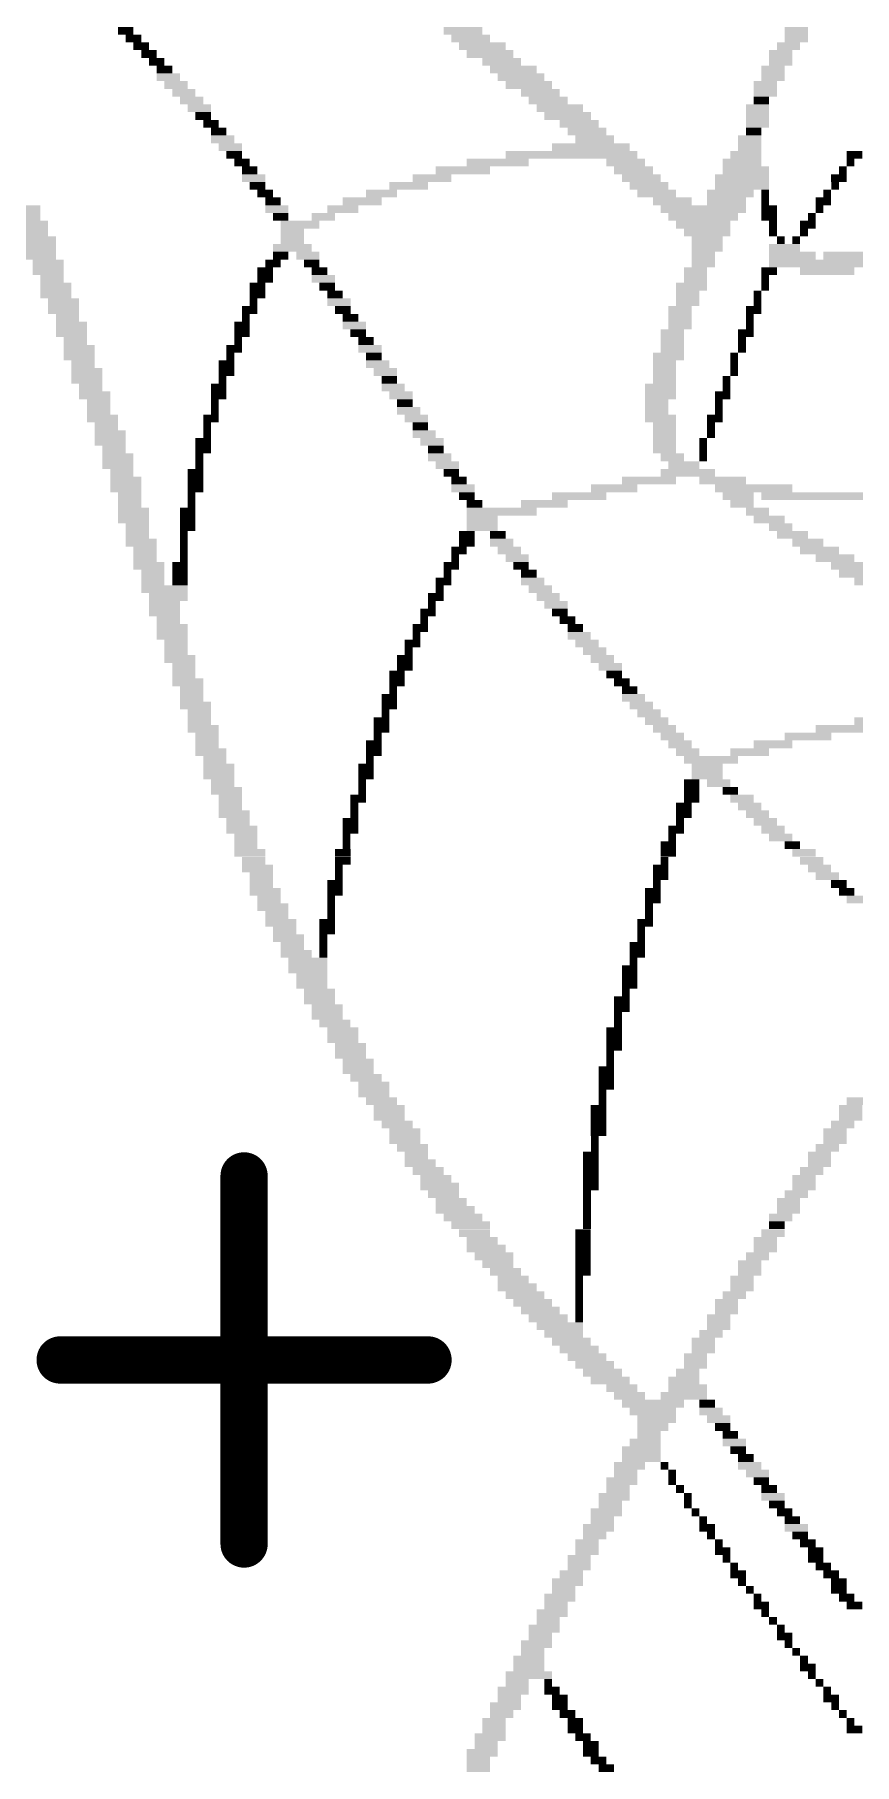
# Model space of a CAD drawing. Extents: x -0.16 to 1.66, y -0.01 to 1.46.
# Drawn here: x 0.8659 to 0.97, y 1.0005 to 1.22 of the extents above; entities that cross this region are included whole.
import ezdxf

# ---------------------------------------------------------------- set-up
doc = ezdxf.new("R2010")
doc.units = 0
doc.layers.add('21', color=253, linetype='CONTINUOUS')

# ---------------------------------------------------------------- blocks, each defined once
blk = doc.blocks.new('RECT')
blk.add_solid([(-0.5, -0.5), (0.5, -0.5), (-0.5, 0.5), (0.5, 0.5)])

msp = doc.modelspace()

# ---------------------------------------------------------------- linework, layer by layer
at = {"layer": '21', "const_width": 0.006}
for points in [[(0.892495, 1.075163), (0.892495, 1.028456)], [(0.869142, 1.051809), (0.915848, 1.051809)]]:
    msp.add_lwpolyline(points, dxfattribs=at)
at = {"layer": '21', "const_width": 0.003}
for points in [[(0.893995, 1.075163, 1), (0.890995, 1.075163)], [(0.869142, 1.053309, 1), (0.869142, 1.050309)], [(0.915848, 1.050309, 1), (0.915848, 1.053309)], [(0.890995, 1.028456, 1), (0.893995, 1.028456)]]:
    msp.add_lwpolyline(points, format="xyb", dxfattribs=at)

# ---------------------------------------------------------------- block references
at = {"layer": '21', "yscale": 0.000984}
for p, xscale in [((0.877461, 1.220472), 0.001969), ((0.920276, 1.220472), 0.004921), ((0.962598, 1.220472), 0.002953), ((0.878445, 1.219488), 0.001969), ((0.879429, 1.218504), 0.001969), ((0.92126, 1.219488), 0.004921), ((0.922736, 1.218504), 0.005906), ((0.961614, 1.218504), 0.002953), ((0.962598, 1.219488), 0.002953), ((0.880413, 1.21752), 0.001969), ((0.881398, 1.216535), 0.001969), ((0.882382, 1.215551), 0.001969), ((0.92372, 1.21752), 0.005906), ((0.925197, 1.216535), 0.004921), ((0.926673, 1.215551), 0.005906), ((0.959646, 1.215551), 0.002953), ((0.96063, 1.21752), 0.002953), ((0.96063, 1.216535), 0.002953), ((0.882874, 1.214567), 0.002953), ((0.883858, 1.213583), 0.002953), ((0.927657, 1.214567), 0.005906), ((0.928642, 1.213583), 0.005906), ((0.958661, 1.213583), 0.002953), ((0.959646, 1.214567), 0.002953), ((0.884843, 1.212598), 0.002953), ((0.885827, 1.211614), 0.002953), ((0.930118, 1.212598), 0.004921), ((0.931102, 1.211614), 0.004921), ((0.958661, 1.212598), 0.002953), ((0.958169, 1.211614), 0.001969), ((0.886811, 1.21063), 0.002953), ((0.887303, 1.209646), 0.001969), ((0.932579, 1.21063), 0.005906), ((0.933563, 1.209646), 0.005906), ((0.957677, 1.21063), 0.002953), ((0.957677, 1.209646), 0.002953), ((0.888287, 1.208661), 0.001969), ((0.889272, 1.207677), 0.001969), ((0.889764, 1.206693), 0.002953), ((0.935039, 1.208661), 0.004921), ((0.936024, 1.207677), 0.004921), ((0.937008, 1.206693), 0.004921), ((0.956693, 1.206693), 0.002953), ((0.957185, 1.207677), 0.001969), ((0.957677, 1.208661), 0.002953), ((0.890748, 1.205709), 0.002953), ((0.89124, 1.204724), 0.001969), ((0.934055, 1.204724), 0.016732), ((0.936516, 1.205709), 0.009843), ((0.956201, 1.204724), 0.003937), ((0.956693, 1.205709), 0.002953), ((0.96998, 1.204724), 0.001969), ((0.892224, 1.20374), 0.001969), ((0.893209, 1.202756), 0.001969), ((0.920276, 1.202756), 0.00689), ((0.924705, 1.20374), 0.007874), ((0.940945, 1.20374), 0.004921), ((0.941929, 1.202756), 0.004921), ((0.956201, 1.202756), 0.005906), ((0.955709, 1.20374), 0.004921), ((0.968504, 1.202756), 0.000984), ((0.969488, 1.20374), 0.000984), ((0.893701, 1.201772), 0.002953), ((0.894193, 1.200787), 0.001969), ((0.913386, 1.200787), 0.004921), ((0.916339, 1.201772), 0.004921), ((0.942913, 1.201772), 0.004921), ((0.943898, 1.200787), 0.004921), ((0.955709, 1.201772), 0.00689), ((0.955709, 1.200787), 0.00689), ((0.968012, 1.201772), 0.001969), ((0.96752, 1.200787), 0.000984), ((0.895177, 1.199803), 0.001969), ((0.896161, 1.198819), 0.001969), ((0.90748, 1.198819), 0.004921), ((0.909941, 1.199803), 0.003937), ((0.944882, 1.199803), 0.004921), ((0.94685, 1.198819), 0.004921), ((0.954232, 1.199803), 0.005906), ((0.95374, 1.198819), 0.004921), ((0.958661, 1.199803), 0.000984), ((0.958661, 1.198819), 0.000984), ((0.966043, 1.198819), 0.001969), ((0.966535, 1.199803), 0.000984), ((0.864665, 1.197835), 0.003937), ((0.864665, 1.19685), 0.003937), ((0.86565, 1.195866), 0.003937), ((0.896654, 1.197835), 0.002953), ((0.897146, 1.19685), 0.001969), ((0.899606, 1.195866), 0.004921), ((0.902559, 1.19685), 0.002953), ((0.90502, 1.197835), 0.003937), ((0.950787, 1.197835), 0.010827), ((0.950787, 1.19685), 0.008858), ((0.950787, 1.195866), 0.00689), ((0.959154, 1.197835), 0.001969), ((0.959154, 1.19685), 0.001969), ((0.959646, 1.195866), 0.000984), ((0.964075, 1.195866), 0.001969), ((0.964567, 1.19685), 0.000984), ((0.965551, 1.197835), 0.000984), ((0.86565, 1.194882), 0.003937), ((0.866634, 1.193898), 0.003937), ((0.898622, 1.194882), 0.002953), ((0.898622, 1.193898), 0.002953), ((0.95128, 1.194882), 0.005906), ((0.95128, 1.193898), 0.003937), ((0.959646, 1.194882), 0.000984), ((0.96063, 1.193898), 0.000984), ((0.962598, 1.193898), 0.000984), ((0.963583, 1.194882), 0.000984), ((0.866634, 1.192913), 0.003937), ((0.866634, 1.191929), 0.003937), ((0.897146, 1.191929), 0.001969), ((0.898622, 1.192913), 0.004921), ((0.900591, 1.191929), 0.002953), ((0.95128, 1.192913), 0.003937), ((0.950787, 1.191929), 0.002953), ((0.961122, 1.192913), 0.003937), ((0.962106, 1.191929), 0.005906), ((0.968996, 1.191929), 0.005906), ((0.867618, 1.190945), 0.003937), ((0.867618, 1.189961), 0.003937), ((0.895177, 1.189961), 0.001969), ((0.896161, 1.190945), 0.001969), ((0.901083, 1.190945), 0.001969), ((0.902067, 1.189961), 0.001969), ((0.949803, 1.189961), 0.002953), ((0.950787, 1.190945), 0.002953), ((0.959154, 1.189961), 0.001969), ((0.965551, 1.190945), 0.012795), ((0.966535, 1.189961), 0.00689), ((0.868602, 1.187992), 0.003937), ((0.868602, 1.187008), 0.003937), ((0.86811, 1.188976), 0.002953), ((0.894193, 1.187992), 0.001969), ((0.894193, 1.187008), 0.001969), ((0.895177, 1.188976), 0.001969), ((0.902559, 1.188976), 0.002953), ((0.903051, 1.187992), 0.001969), ((0.904035, 1.187008), 0.001969), ((0.949311, 1.187992), 0.003937), ((0.948819, 1.187008), 0.002953), ((0.949803, 1.188976), 0.002953), ((0.957677, 1.187008), 0.000984), ((0.958661, 1.188976), 0.000984), ((0.958661, 1.187992), 0.000984), ((0.869587, 1.186024), 0.003937), ((0.869587, 1.185039), 0.003937), ((0.893209, 1.185039), 0.001969), ((0.893701, 1.186024), 0.000984), ((0.904528, 1.186024), 0.002953), ((0.90502, 1.185039), 0.001969), ((0.947835, 1.185039), 0.002953), ((0.948819, 1.186024), 0.002953), ((0.957185, 1.185039), 0.001969), ((0.957677, 1.186024), 0.000984), ((0.870571, 1.183071), 0.003937), ((0.870079, 1.184055), 0.002953), ((0.892224, 1.183071), 0.001969), ((0.892717, 1.184055), 0.000984), ((0.906004, 1.184055), 0.001969), ((0.906496, 1.183071), 0.002953), ((0.947835, 1.184055), 0.002953), ((0.947835, 1.183071), 0.002953), ((0.956693, 1.184055), 0.000984), ((0.956693, 1.183071), 0.000984), ((0.870571, 1.182087), 0.003937), ((0.871063, 1.181102), 0.002953), ((0.892224, 1.182087), 0.001969), ((0.891732, 1.181102), 0.000984), ((0.906988, 1.182087), 0.001969), ((0.907972, 1.181102), 0.001969), ((0.94685, 1.182087), 0.002953), ((0.94685, 1.181102), 0.002953), ((0.956201, 1.182087), 0.001969), ((0.955709, 1.181102), 0.000984), ((0.871555, 1.180118), 0.003937), ((0.871555, 1.179134), 0.003937), ((0.89124, 1.180118), 0.001969), ((0.890748, 1.179134), 0.000984), ((0.908465, 1.180118), 0.002953), ((0.908957, 1.179134), 0.001969), ((0.946358, 1.179134), 0.003937), ((0.94685, 1.180118), 0.002953), ((0.954724, 1.179134), 0.000984), ((0.955709, 1.180118), 0.000984), ((0.872539, 1.177165), 0.003937), ((0.872539, 1.176181), 0.003937), ((0.872047, 1.17815), 0.002953), ((0.890256, 1.17815), 0.001969), ((0.890256, 1.177165), 0.001969), ((0.889764, 1.176181), 0.000984), ((0.909449, 1.17815), 0.002953), ((0.910433, 1.177165), 0.002953), ((0.910925, 1.176181), 0.001969), ((0.945866, 1.17815), 0.002953), ((0.945866, 1.177165), 0.002953), ((0.945866, 1.176181), 0.002953), ((0.95374, 1.176181), 0.000984), ((0.954724, 1.17815), 0.000984), ((0.954724, 1.177165), 0.000984), ((0.873031, 1.175197), 0.002953), ((0.873524, 1.174213), 0.003937), ((0.889272, 1.175197), 0.001969), ((0.889272, 1.174213), 0.001969), ((0.911417, 1.175197), 0.002953), ((0.912402, 1.174213), 0.002953), ((0.945374, 1.175197), 0.003937), ((0.945374, 1.174213), 0.003937), ((0.953248, 1.174213), 0.001969), ((0.95374, 1.175197), 0.000984), ((0.874016, 1.173228), 0.002953), ((0.874016, 1.172244), 0.002953), ((0.88878, 1.173228), 0.000984), ((0.88878, 1.172244), 0.000984), ((0.912894, 1.173228), 0.001969), ((0.913386, 1.172244), 0.002953), ((0.944882, 1.173228), 0.002953), ((0.944882, 1.172244), 0.002953), ((0.952756, 1.173228), 0.000984), ((0.952756, 1.172244), 0.000984), ((0.874508, 1.17126), 0.003937), ((0.875, 1.170276), 0.002953), ((0.888287, 1.17126), 0.001969), ((0.887795, 1.170276), 0.000984), ((0.91437, 1.17126), 0.002953), ((0.914862, 1.170276), 0.001969), ((0.945374, 1.17126), 0.003937), ((0.945866, 1.170276), 0.002953), ((0.952264, 1.17126), 0.001969), ((0.951772, 1.170276), 0.000984), ((0.875492, 1.169291), 0.003937), ((0.875492, 1.168307), 0.003937), ((0.875984, 1.167323), 0.002953), ((0.887303, 1.168307), 0.001969), ((0.887303, 1.167323), 0.001969), ((0.887795, 1.169291), 0.000984), ((0.915354, 1.169291), 0.002953), ((0.916339, 1.168307), 0.002953), ((0.916831, 1.167323), 0.001969), ((0.945866, 1.169291), 0.002953), ((0.945866, 1.168307), 0.002953), ((0.945866, 1.167323), 0.002953), ((0.950787, 1.168307), 0.000984), ((0.950787, 1.167323), 0.000984), ((0.951772, 1.169291), 0.000984), ((0.876476, 1.166339), 0.003937), ((0.876476, 1.165354), 0.003937), ((0.886811, 1.166339), 0.000984), ((0.886811, 1.165354), 0.000984), ((0.917323, 1.166339), 0.002953), ((0.918307, 1.165354), 0.002953), ((0.94685, 1.166339), 0.002953), ((0.948327, 1.165354), 0.003937), ((0.950787, 1.166339), 0.000984), ((0.876969, 1.16437), 0.002953), ((0.877461, 1.163386), 0.003937), ((0.886319, 1.16437), 0.001969), ((0.886319, 1.163386), 0.001969), ((0.918799, 1.16437), 0.001969), ((0.919783, 1.163386), 0.001969), ((0.943898, 1.163386), 0.00689), ((0.948819, 1.16437), 0.00689), ((0.953248, 1.163386), 0.005906), ((0.877461, 1.162402), 0.003937), ((0.877953, 1.161417), 0.002953), ((0.886319, 1.162402), 0.001969), ((0.885827, 1.161417), 0.000984), ((0.920276, 1.162402), 0.002953), ((0.920768, 1.161417), 0.001969), ((0.935039, 1.161417), 0.00689), ((0.939469, 1.162402), 0.005906), ((0.957185, 1.162402), 0.009843), ((0.955217, 1.161417), 0.003937), ((0.966043, 1.161417), 0.015748), ((0.877953, 1.160433), 0.002953), ((0.878445, 1.159449), 0.003937), ((0.878445, 1.158465), 0.003937), ((0.885335, 1.159449), 0.001969), ((0.885335, 1.158465), 0.001969), ((0.885827, 1.160433), 0.000984), ((0.921752, 1.160433), 0.001969), ((0.922736, 1.158465), 0.003937), ((0.925197, 1.159449), 0.008858), ((0.93061, 1.160433), 0.005906), ((0.955709, 1.160433), 0.002953), ((0.957677, 1.159449), 0.002953), ((0.959154, 1.158465), 0.003937), ((0.878937, 1.15748), 0.002953), ((0.878937, 1.156496), 0.002953), ((0.885335, 1.15748), 0.001969), ((0.884843, 1.156496), 0.000984), ((0.920768, 1.156496), 0.001969), ((0.922736, 1.15748), 0.003937), ((0.924705, 1.156496), 0.001969), ((0.96063, 1.15748), 0.002953), ((0.962106, 1.156496), 0.003937), ((0.879429, 1.155512), 0.003937), ((0.879921, 1.154528), 0.002953), ((0.884843, 1.155512), 0.000984), ((0.884843, 1.154528), 0.000984), ((0.919783, 1.154528), 0.001969), ((0.920768, 1.155512), 0.001969), ((0.925197, 1.155512), 0.002953), ((0.926181, 1.154528), 0.002953), ((0.964075, 1.155512), 0.003937), ((0.965551, 1.154528), 0.004921), ((0.879921, 1.153543), 0.002953), ((0.880413, 1.152559), 0.003937), ((0.88435, 1.152559), 0.001969), ((0.884843, 1.153543), 0.000984), ((0.918799, 1.152559), 0.001969), ((0.919291, 1.153543), 0.000984), ((0.927165, 1.153543), 0.002953), ((0.927657, 1.152559), 0.001969), ((0.96752, 1.153543), 0.004921), ((0.969488, 1.152559), 0.004921), ((0.880906, 1.151575), 0.002953), ((0.880906, 1.150591), 0.002953), ((0.88435, 1.151575), 0.001969), ((0.88435, 1.150591), 0.001969), ((0.917815, 1.150591), 0.001969), ((0.918307, 1.151575), 0.000984), ((0.928642, 1.151575), 0.001969), ((0.929134, 1.150591), 0.002953), ((0.970965, 1.151575), 0.005906), ((0.973425, 1.150591), 0.00689), ((0.882382, 1.149606), 0.005906), ((0.882382, 1.147638), 0.003937), ((0.882874, 1.148622), 0.004921), ((0.916831, 1.148622), 0.001969), ((0.916339, 1.147638), 0.000984), ((0.917323, 1.149606), 0.000984), ((0.930118, 1.149606), 0.002953), ((0.931102, 1.148622), 0.002953), ((0.932087, 1.147638), 0.002953), ((0.882382, 1.146654), 0.003937), ((0.882874, 1.145669), 0.002953), ((0.915846, 1.146654), 0.001969), ((0.915354, 1.145669), 0.000984), ((0.932579, 1.146654), 0.001969), ((0.933563, 1.145669), 0.001969), ((0.883366, 1.144685), 0.003937), ((0.883366, 1.143701), 0.003937), ((0.914862, 1.144685), 0.001969), ((0.91437, 1.143701), 0.000984), ((0.934547, 1.144685), 0.001969), ((0.935039, 1.143701), 0.002953), ((0.883858, 1.142717), 0.002953), ((0.883858, 1.141732), 0.002953), ((0.913878, 1.142717), 0.001969), ((0.913386, 1.141732), 0.000984), ((0.936024, 1.142717), 0.002953), ((0.937008, 1.141732), 0.002953), ((0.88435, 1.140748), 0.003937), ((0.884843, 1.139764), 0.002953), ((0.884843, 1.13878), 0.002953), ((0.911909, 1.13878), 0.001969), ((0.912894, 1.140748), 0.001969), ((0.912894, 1.139764), 0.001969), ((0.937992, 1.140748), 0.002953), ((0.938976, 1.139764), 0.002953), ((0.939469, 1.13878), 0.001969), ((0.885335, 1.137795), 0.003937), ((0.885827, 1.136811), 0.002953), ((0.911909, 1.137795), 0.001969), ((0.911417, 1.136811), 0.000984), ((0.940453, 1.137795), 0.001969), ((0.941437, 1.136811), 0.001969), ((0.886319, 1.134843), 0.003937), ((0.885827, 1.135827), 0.002953), ((0.910925, 1.135827), 0.001969), ((0.910925, 1.134843), 0.001969), ((0.941929, 1.135827), 0.002953), ((0.942913, 1.134843), 0.002953), ((0.886811, 1.133858), 0.002953), ((0.886811, 1.132874), 0.002953), ((0.909941, 1.132874), 0.001969), ((0.910433, 1.133858), 0.000984), ((0.943898, 1.133858), 0.002953), ((0.944882, 1.132874), 0.002953), ((0.974409, 1.132874), 0.008858), ((0.887303, 1.13189), 0.003937), ((0.887795, 1.130906), 0.002953), ((0.887795, 1.129921), 0.002953), ((0.908957, 1.129921), 0.001969), ((0.909941, 1.13189), 0.001969), ((0.909449, 1.130906), 0.000984), ((0.945866, 1.13189), 0.002953), ((0.94685, 1.130906), 0.002953), ((0.947835, 1.129921), 0.002953), ((0.959646, 1.129921), 0.004921), ((0.964075, 1.130906), 0.005906), ((0.968504, 1.13189), 0.00689), ((0.888287, 1.128937), 0.003937), ((0.88878, 1.127953), 0.002953), ((0.908957, 1.128937), 0.001969), ((0.908465, 1.127953), 0.000984), ((0.948819, 1.128937), 0.002953), ((0.951772, 1.127953), 0.00689), ((0.956693, 1.128937), 0.004921), ((0.889272, 1.126969), 0.003937), ((0.889272, 1.125984), 0.003937), ((0.907972, 1.126969), 0.001969), ((0.907972, 1.125984), 0.001969), ((0.95128, 1.126969), 0.003937), ((0.95128, 1.125984), 0.003937), ((0.889764, 1.125), 0.002953), ((0.890256, 1.124016), 0.003937), ((0.90748, 1.125), 0.000984), ((0.90748, 1.124016), 0.000984), ((0.949311, 1.125), 0.001969), ((0.949311, 1.124016), 0.001969), ((0.952756, 1.125), 0.002953), ((0.954232, 1.124016), 0.001969), ((0.890748, 1.123031), 0.002953), ((0.890748, 1.122047), 0.002953), ((0.906988, 1.123031), 0.001969), ((0.906496, 1.122047), 0.000984), ((0.948327, 1.122047), 0.001969), ((0.949311, 1.123031), 0.001969), ((0.955709, 1.123031), 0.002953), ((0.956693, 1.122047), 0.002953), ((0.89124, 1.121063), 0.003937), ((0.891732, 1.120079), 0.002953), ((0.892224, 1.119094), 0.003937), ((0.906004, 1.120079), 0.001969), ((0.906004, 1.119094), 0.001969), ((0.906496, 1.121063), 0.000984), ((0.947343, 1.119094), 0.001969), ((0.948327, 1.121063), 0.001969), ((0.947835, 1.120079), 0.000984), ((0.957677, 1.121063), 0.002953), ((0.958661, 1.120079), 0.002953), ((0.959646, 1.119094), 0.002953), ((0.892717, 1.11811), 0.002953), ((0.892717, 1.117126), 0.002953), ((0.905512, 1.11811), 0.000984), ((0.905512, 1.117126), 0.000984), ((0.946358, 1.117126), 0.001969), ((0.94685, 1.11811), 0.000984), ((0.96063, 1.11811), 0.002953), ((0.962106, 1.117126), 0.001969), ((0.893209, 1.116142), 0.003937), ((0.893701, 1.115157), 0.002953), ((0.90502, 1.116142), 0.001969), ((0.90502, 1.115157), 0.001969), ((0.946358, 1.116142), 0.001969), ((0.945866, 1.115157), 0.000984), ((0.963583, 1.116142), 0.002953), ((0.964567, 1.115157), 0.002953), ((0.894193, 1.114173), 0.003937), ((0.894685, 1.113189), 0.002953), ((0.904528, 1.114173), 0.000984), ((0.904528, 1.113189), 0.000984), ((0.945374, 1.114173), 0.001969), ((0.945374, 1.113189), 0.001969), ((0.965551, 1.114173), 0.002953), ((0.966535, 1.113189), 0.002953), ((0.894685, 1.112205), 0.002953), ((0.895177, 1.11122), 0.003937), ((0.895669, 1.110236), 0.002953), ((0.904035, 1.112205), 0.001969), ((0.904035, 1.11122), 0.001969), ((0.903543, 1.110236), 0.000984), ((0.94439, 1.11122), 0.001969), ((0.94439, 1.110236), 0.001969), ((0.944882, 1.112205), 0.000984), ((0.968012, 1.112205), 0.001969), ((0.968996, 1.11122), 0.001969), ((0.970472, 1.110236), 0.002953), ((0.896161, 1.109252), 0.003937), ((0.896654, 1.108268), 0.002953), ((0.903543, 1.109252), 0.000984), ((0.903543, 1.108268), 0.000984), ((0.943898, 1.109252), 0.000984), ((0.943898, 1.108268), 0.000984), ((0.897146, 1.107283), 0.003937), ((0.897638, 1.106299), 0.002953), ((0.903051, 1.107283), 0.001969), ((0.903051, 1.106299), 0.001969), ((0.943406, 1.107283), 0.001969), ((0.942913, 1.106299), 0.000984), ((0.89813, 1.105315), 0.003937), ((0.898622, 1.104331), 0.002953), ((0.902559, 1.105315), 0.000984), ((0.902559, 1.104331), 0.000984), ((0.942421, 1.104331), 0.001969), ((0.942913, 1.105315), 0.000984), ((0.899114, 1.103346), 0.003937), ((0.900591, 1.102362), 0.004921), ((0.900591, 1.101378), 0.004921), ((0.902559, 1.103346), 0.000984), ((0.941437, 1.101378), 0.001969), ((0.942421, 1.103346), 0.001969), ((0.941929, 1.102362), 0.000984), ((0.901083, 1.100394), 0.003937), ((0.901083, 1.099409), 0.003937), ((0.941437, 1.100394), 0.001969), ((0.941437, 1.099409), 0.001969), ((0.902067, 1.098425), 0.003937), ((0.902067, 1.097441), 0.003937), ((0.940453, 1.097441), 0.001969), ((0.940945, 1.098425), 0.000984), ((0.903051, 1.096457), 0.003937), ((0.903051, 1.095472), 0.003937), ((0.940453, 1.096457), 0.001969), ((0.939961, 1.095472), 0.000984), ((0.904035, 1.094488), 0.003937), ((0.90502, 1.093504), 0.003937), ((0.939469, 1.093504), 0.001969), ((0.939961, 1.094488), 0.000984), ((0.90502, 1.09252), 0.003937), ((0.906004, 1.091535), 0.003937), ((0.906004, 1.090551), 0.003937), ((0.939469, 1.09252), 0.001969), ((0.939469, 1.091535), 0.001969), ((0.938976, 1.090551), 0.000984), ((0.906988, 1.089567), 0.003937), ((0.906988, 1.088583), 0.003937), ((0.938484, 1.088583), 0.001969), ((0.938976, 1.089567), 0.000984), ((0.907972, 1.087598), 0.003937), ((0.908957, 1.086614), 0.003937), ((0.938484, 1.087598), 0.001969), ((0.938484, 1.086614), 0.001969), ((0.908957, 1.08563), 0.003937), ((0.909941, 1.084646), 0.003937), ((0.937992, 1.08563), 0.000984), ((0.937992, 1.084646), 0.000984), ((0.970472, 1.084646), 0.002953), ((0.910925, 1.083661), 0.003937), ((0.910925, 1.082677), 0.003937), ((0.911909, 1.081693), 0.003937), ((0.9375, 1.083661), 0.001969), ((0.9375, 1.082677), 0.001969), ((0.9375, 1.081693), 0.001969), ((0.968504, 1.081693), 0.002953), ((0.969488, 1.083661), 0.002953), ((0.969488, 1.082677), 0.002953), ((0.912894, 1.080709), 0.003937), ((0.912894, 1.079724), 0.003937), ((0.9375, 1.080709), 0.001969), ((0.937008, 1.079724), 0.000984), ((0.96752, 1.080709), 0.002953), ((0.96752, 1.079724), 0.002953), ((0.913878, 1.07874), 0.003937), ((0.91437, 1.077756), 0.002953), ((0.936516, 1.077756), 0.001969), ((0.937008, 1.07874), 0.000984), ((0.965551, 1.077756), 0.002953), ((0.966535, 1.07874), 0.002953), ((0.914862, 1.076772), 0.003937), ((0.915846, 1.075787), 0.003937), ((0.936516, 1.076772), 0.001969), ((0.936516, 1.075787), 0.001969), ((0.964567, 1.075787), 0.002953), ((0.965551, 1.076772), 0.002953), ((0.916831, 1.074803), 0.003937), ((0.917323, 1.073819), 0.004921), ((0.917815, 1.072835), 0.003937), ((0.936516, 1.074803), 0.001969), ((0.936516, 1.073819), 0.001969), ((0.936024, 1.072835), 0.000984), ((0.962598, 1.072835), 0.002953), ((0.963583, 1.074803), 0.002953), ((0.963583, 1.073819), 0.002953), ((0.918799, 1.07185), 0.003937), ((0.919291, 1.070866), 0.004921), ((0.936024, 1.07185), 0.000984), ((0.936024, 1.070866), 0.000984), ((0.961614, 1.07185), 0.002953), ((0.961614, 1.070866), 0.002953), ((0.920276, 1.069882), 0.004921), ((0.92126, 1.068898), 0.004921), ((0.936024, 1.069882), 0.000984), ((0.936024, 1.068898), 0.000984), ((0.96063, 1.069882), 0.002953), ((0.960138, 1.068898), 0.001969), ((0.921752, 1.067913), 0.003937), ((0.922736, 1.066929), 0.003937), ((0.935531, 1.067913), 0.001969), ((0.935531, 1.066929), 0.001969), ((0.958661, 1.066929), 0.002953), ((0.959646, 1.067913), 0.002953), ((0.923228, 1.065945), 0.004921), ((0.924213, 1.064961), 0.004921), ((0.935531, 1.065945), 0.001969), ((0.935531, 1.064961), 0.001969), ((0.957677, 1.064961), 0.002953), ((0.958661, 1.065945), 0.002953), ((0.924705, 1.063976), 0.003937), ((0.925689, 1.062992), 0.003937), ((0.926673, 1.062008), 0.003937), ((0.935531, 1.063976), 0.001969), ((0.935531, 1.062992), 0.001969), ((0.935039, 1.062008), 0.000984), ((0.955709, 1.062008), 0.002953), ((0.956693, 1.063976), 0.002953), ((0.956693, 1.062992), 0.002953), ((0.927165, 1.061024), 0.004921), ((0.92815, 1.060039), 0.004921), ((0.935039, 1.061024), 0.000984), ((0.935039, 1.060039), 0.000984), ((0.954724, 1.060039), 0.002953), ((0.955709, 1.061024), 0.002953), ((0.929134, 1.059055), 0.004921), ((0.930118, 1.058071), 0.004921), ((0.935039, 1.059055), 0.000984), ((0.935039, 1.058071), 0.000984), ((0.95374, 1.059055), 0.002953), ((0.95374, 1.058071), 0.002953), ((0.931102, 1.057087), 0.004921), ((0.932579, 1.056102), 0.005906), ((0.935039, 1.057087), 0.000984), ((0.952756, 1.057087), 0.002953), ((0.952756, 1.056102), 0.002953), ((0.933071, 1.055118), 0.004921), ((0.934055, 1.054134), 0.004921), ((0.935039, 1.05315), 0.004921), ((0.950787, 1.054134), 0.002953), ((0.950787, 1.05315), 0.002953), ((0.951772, 1.055118), 0.002953), ((0.936024, 1.052165), 0.004921), ((0.937008, 1.051181), 0.004921), ((0.949803, 1.052165), 0.002953), ((0.949803, 1.051181), 0.002953), ((0.937992, 1.050197), 0.004921), ((0.938976, 1.049213), 0.004921), ((0.948327, 1.049213), 0.003937), ((0.948819, 1.050197), 0.002953), ((0.940453, 1.048228), 0.003937), ((0.941437, 1.047244), 0.003937), ((0.948327, 1.047244), 0.005906), ((0.948819, 1.048228), 0.004921), ((0.94439, 1.04626), 0.007874), ((0.94439, 1.045276), 0.005906), ((0.944882, 1.044291), 0.004921), ((0.95128, 1.04626), 0.001969), ((0.951772, 1.045276), 0.002953), ((0.952756, 1.044291), 0.002953), ((0.94439, 1.043307), 0.003937), ((0.943898, 1.042323), 0.002953), ((0.953248, 1.043307), 0.001969), ((0.954232, 1.042323), 0.001969), ((0.942913, 1.040354), 0.004921), ((0.943406, 1.041339), 0.003937), ((0.954724, 1.041339), 0.002953), ((0.955217, 1.040354), 0.001969), ((0.941437, 1.038386), 0.003937), ((0.942913, 1.03937), 0.004921), ((0.945866, 1.038386), 0.000984), ((0.956201, 1.03937), 0.001969), ((0.956693, 1.038386), 0.002953), ((0.940453, 1.036417), 0.003937), ((0.940945, 1.037402), 0.002953), ((0.94685, 1.037402), 0.000984), ((0.94685, 1.036417), 0.000984), ((0.957677, 1.037402), 0.002953), ((0.958169, 1.036417), 0.001969), ((0.939469, 1.034449), 0.003937), ((0.938976, 1.033465), 0.002953), ((0.939961, 1.035433), 0.002953), ((0.947835, 1.035433), 0.000984), ((0.948819, 1.034449), 0.000984), ((0.948819, 1.033465), 0.000984), ((0.959154, 1.035433), 0.001969), ((0.959646, 1.034449), 0.002953), ((0.960138, 1.033465), 0.001969), ((0.938484, 1.03248), 0.003937), ((0.937992, 1.031496), 0.002953), ((0.949803, 1.03248), 0.000984), ((0.950787, 1.031496), 0.000984), ((0.961122, 1.03248), 0.001969), ((0.962106, 1.031496), 0.001969), ((0.9375, 1.030512), 0.003937), ((0.937008, 1.029528), 0.002953), ((0.95128, 1.030512), 0.001969), ((0.951772, 1.029528), 0.000984), ((0.962598, 1.030512), 0.002953), ((0.963091, 1.029528), 0.001969), ((0.936024, 1.028543), 0.002953), ((0.936024, 1.027559), 0.002953), ((0.953248, 1.027559), 0.001969), ((0.952756, 1.028543), 0.000984), ((0.964075, 1.028543), 0.001969), ((0.965059, 1.027559), 0.001969), ((0.934055, 1.024606), 0.002953), ((0.935039, 1.026575), 0.002953), ((0.935039, 1.025591), 0.002953), ((0.95374, 1.026575), 0.000984), ((0.954724, 1.025591), 0.000984), ((0.955217, 1.024606), 0.001969), ((0.965059, 1.026575), 0.001969), ((0.966043, 1.025591), 0.001969), ((0.967028, 1.024606), 0.001969), ((0.933563, 1.023622), 0.003937), ((0.933071, 1.022638), 0.002953), ((0.955709, 1.023622), 0.000984), ((0.956693, 1.022638), 0.000984), ((0.968012, 1.023622), 0.001969), ((0.968012, 1.022638), 0.001969), ((0.932579, 1.021654), 0.003937), ((0.932087, 1.020669), 0.002953), ((0.958169, 1.020669), 0.001969), ((0.957677, 1.021654), 0.000984), ((0.968996, 1.021654), 0.001969), ((0.96998, 1.020669), 0.001969), ((0.931594, 1.019685), 0.003937), ((0.931102, 1.018701), 0.002953), ((0.958661, 1.019685), 0.000984), ((0.959646, 1.018701), 0.000984), ((0.929626, 1.015748), 0.003937), ((0.93061, 1.017717), 0.003937), ((0.930118, 1.016732), 0.002953), ((0.961122, 1.016732), 0.001969), ((0.96063, 1.017717), 0.000984), ((0.961614, 1.015748), 0.000984), ((0.928642, 1.01378), 0.003937), ((0.929134, 1.014764), 0.002953), ((0.962598, 1.014764), 0.000984), ((0.963583, 1.01378), 0.000984), ((0.928642, 1.011811), 0.005906), ((0.928642, 1.012795), 0.003937), ((0.964075, 1.012795), 0.001969), ((0.964567, 1.011811), 0.000984), ((0.926673, 1.009843), 0.003937), ((0.927165, 1.010827), 0.002953), ((0.931594, 1.009843), 0.001969), ((0.931102, 1.010827), 0.000984), ((0.965551, 1.010827), 0.000984), ((0.966535, 1.009843), 0.000984), ((0.925689, 1.007874), 0.003937), ((0.926181, 1.008858), 0.002953), ((0.932579, 1.008858), 0.001969), ((0.932579, 1.007874), 0.001969), ((0.967028, 1.008858), 0.001969), ((0.96752, 1.007874), 0.000984), ((0.924213, 1.005906), 0.002953), ((0.924213, 1.004921), 0.002953), ((0.925197, 1.00689), 0.002953), ((0.933563, 1.00689), 0.001969), ((0.934547, 1.005906), 0.001969), ((0.934547, 1.004921), 0.001969), ((0.968504, 1.00689), 0.000984), ((0.96998, 1.004921), 0.001969), ((0.969488, 1.005906), 0.000984), ((0.92372, 1.003937), 0.003937), ((0.923228, 1.002953), 0.002953), ((0.935531, 1.003937), 0.001969), ((0.936516, 1.002953), 0.001969), ((0.922736, 1.001969), 0.003937), ((0.922244, 1.000984), 0.002953), ((0.936516, 1.001969), 0.001969), ((0.9375, 1.000984), 0.001969), ((0.922244, 1), 0.002953), ((0.938484, 1), 0.001969)]:
    msp.add_blockref('RECT', p, dxfattribs=dict(at, xscale=xscale))

doc.saveas('drawing.dxf')
